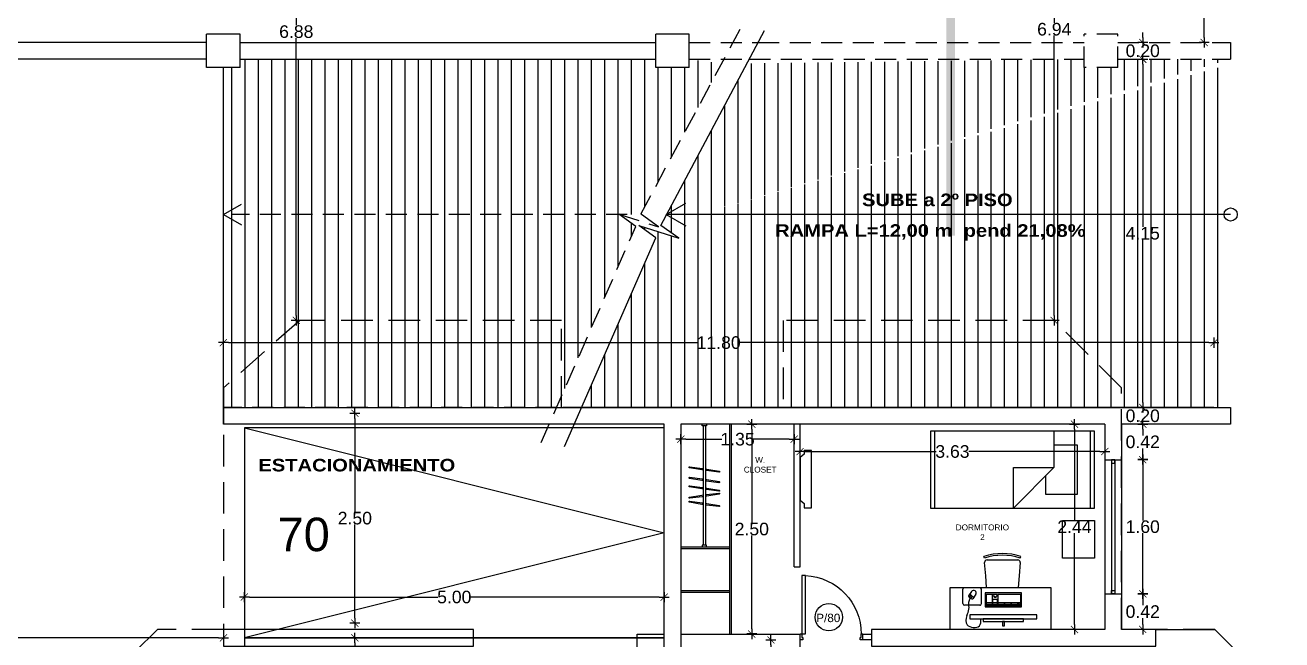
# Model space of a CAD drawing. Header units: millimetres. Extents: x 1217 to 2428, y 234 to 644.
# Drawn here: x 2356.22 to 2371.19, y 428.99 to 436.32 of the extents above; entities that cross this region are included whole.
import ezdxf

# ---------------------------------------------------------------- set-up
doc = ezdxf.new("R2010")
doc.units = ezdxf.units.MM
doc.linetypes.add('DASHDOTX2', pattern=[0.84, 0.4, -0.2, 0.04, -0.2])
doc.linetypes.add('HIDDEN2', pattern=[0.1875, 0.125, -0.0625])
doc.layers.get('0').update_dxf_attribs({"lineweight": 5})
for name, color, linetype in [('0.1', 251, 'Continuous'), ('0.2', 2, 'Continuous'), ('0.3', 6, 'Continuous'), ('ARTEFACTOS', 4, 'Continuous'), ('COTAS INTERIORES', 3, 'Continuous'), ('estacionamientos', 8, 'Continuous'), ('Muebles', 8, 'Continuous'), ('MURO', 5, 'Continuous'), ('muros', 7, 'Continuous'), ('Pavimento', 8, 'Continuous'), ('PUERTAS', 2, 'Continuous'), ('Texto', 1, 'Continuous'), ('Textos', 2, 'Continuous')]:
    doc.layers.add(name, color=color, linetype=linetype)
doc.styles.add('DIM000', font='')
doc.styles.add('INTERARQ', font='arial.ttf')
doc.styles.get("Standard").update_dxf_attribs({"font": 'arial.ttf'})
doc.styles.get('DIM000').set_extended_font_data('Arial Black')
doc.dimstyles.new('ESCALA_1-50', dxfattribs={"dimtxt": 0.15, "dimasz": 0.06, "dimexe": 0.18, "dimexo": 0.0625, "dimgap": 0, "dimtad": 0, "dimtih": 1, "dimtoh": 1, "dimzin": 0, "dimdsep": 46, "dimtxsty": 'INTERARQ', "dimblk": 'DIMTICK', "dimcen": 0, "dimse1": 1, "dimse2": 1, "dimclrd": 256, "dimclre": 1, "dimclrt": 2, "dimadec": 0, "dimazin": 0, "dimtfac": 4.5, "dimtofl": 0, "dimtmove": 2, "dimatfit": 3, "dimldrblk": 'DIMTICK', "dimfxl": 1, "dimtolj": 1, "dimtzin": 0, "dimarcsym": 0})
pattern_1 = [(90, (739.11602, -132.33927), (-0.15875, 1e-17), [])]

# ---------------------------------------------------------------- blocks, each defined once
blk = doc.blocks.new('DFDFDFDFDDFGGG')
at = {"layer": 'PUERTAS'}
for p, q in [((381629.676, 7752659.52), (381629.643, 7752659.52)), ((381629.663, 7752659.494), (381629.676, 7752659.494)), ((381629.663, 7752659.45), (381629.663, 7752659.494)), ((381629.676, 7752659.494), (381629.676, 7752659.52)), ((381630.359, 7752659.52), (381630.359, 7752659.494)), ((381630.393, 7752659.52), (381630.359, 7752659.52)), ((381630.359, 7752659.494), (381630.373, 7752659.494)), ((381630.373, 7752659.494), (381630.373, 7752659.45)), ((381629.643, 7752659.45), (381629.663, 7752659.45)), ((381629.663, 7752658.751), (381629.663, 7752659.45)), ((381629.663, 7752659.45), (381629.706, 7752659.45)), ((381629.706, 7752659.45), (381629.706, 7752658.751)), ((381630.373, 7752659.45), (381630.393, 7752659.45)), ((381629.706, 7752658.751), (381629.663, 7752658.751))]:
    blk.add_line(p, q, dxfattribs=at)
blk.add_ellipse((381629.579, 7752659.529), major_axis=(-0.634, 0.523), ratio=0.91419, start_param=2.378631, end_param=3.775075, dxfattribs=at)
blk = doc.blocks.new('DIMTICK')
at = {"color": 1}
for p, q in [((-1, 0), (1, 0)), ((0, 1), (0, -1))]:
    blk.add_line(p, q, dxfattribs=at)
at = {"color": 3, "const_width": 0.141}
blk.add_lwpolyline([(0.71, 0.71), (-0.71, -0.71)], dxfattribs=at)
blk = doc.blocks.new('*D1078')
at = {"layer": 'COTAS INTERIORES', "lineweight": -2, "ltscale": 3, "transparency": 16777216}
for p, q in [((2360.15, 428.958), (2360.15, 427.845)), ((2360.15, 426.578), (2360.15, 427.692))]:
    blk.add_line(p, q, dxfattribs=at)
at = {"layer": 'Defpoints', "color": 0, "ltscale": 3, "transparency": 16777216}
for p in [(2359.963, 429.018, 0), (2359.963, 426.518, 0), (2360.15, 426.518)]:
    blk.add_point(p, dxfattribs=at)
at = {"layer": 'COTAS INTERIORES', "lineweight": -2, "ltscale": 3, "transparency": 16777216, "xscale": 0.06, "yscale": 0.06, "zscale": 0.06}
for p, rotation in [((2360.15, 429.018), 90), ((2360.15, 426.518), 270)]:
    blk.add_blockref('DIMTICK', p, dxfattribs=dict(at, rotation=rotation))
at = {"layer": 'COTAS INTERIORES', "color": 2, "ltscale": 3, "transparency": 16777216, "insert": (2360.15, 427.768), "char_height": 0.15, "attachment_point": 5, "style": 'INTERARQ'}
blk.add_mtext('\\A1;2.50', dxfattribs=at)
blk = doc.blocks.new('*D1080')
at = {"layer": 'COTAS INTERIORES', "lineweight": -2, "ltscale": 3, "transparency": 16777216}
for p, q in [((2360.15, 431.633, 0), (2360.15, 430.519, 0)), ((2360.15, 429.253, 0), (2360.15, 430.366, 0))]:
    blk.add_line(p, q, dxfattribs=at)
at = {"layer": 'Defpoints', "color": 0, "ltscale": 3, "transparency": 16777216}
for p in [(2359.963, 431.693, 0), (2359.963, 429.193, 0), (2360.15, 429.193, 0)]:
    blk.add_point(p, dxfattribs=at)
at = {"layer": 'COTAS INTERIORES', "lineweight": -2, "ltscale": 3, "transparency": 16777216, "xscale": 0.06, "yscale": 0.06, "zscale": 0.06}
for p, rotation in [((2360.15, 431.693, 0), 90), ((2360.15, 429.193, 0), 270)]:
    blk.add_blockref('DIMTICK', p, dxfattribs=dict(at, rotation=rotation))
at = {"layer": 'COTAS INTERIORES', "color": 2, "ltscale": 3, "transparency": 16777216, "insert": (2360.15, 430.443, 0), "char_height": 0.15, "attachment_point": 5, "style": 'INTERARQ'}
blk.add_mtext('\\A1;2.50', dxfattribs=at)
blk = doc.blocks.new('*D1081')
at = {"layer": 'COTAS INTERIORES', "lineweight": -2, "ltscale": 3, "transparency": 16777216}
for p, q in [((2358.894, 429.503), (2361.139, 429.503)), ((2363.774, 429.503), (2361.528, 429.503))]:
    blk.add_line(p, q, dxfattribs=at)
at = {"layer": 'Defpoints', "color": 0, "ltscale": 3, "transparency": 16777216}
for p in [(2358.834, 429.7, 0), (2363.834, 429.804, 0), (2363.834, 429.503)]:
    blk.add_point(p, dxfattribs=at)
at = {"layer": 'COTAS INTERIORES', "lineweight": -2, "ltscale": 3, "transparency": 16777216, "xscale": 0.06, "yscale": 0.06, "zscale": 0.06, "rotation": 180}
blk.add_blockref('DIMTICK', (2358.834, 429.503), dxfattribs=at)
at = {"layer": 'COTAS INTERIORES', "lineweight": -2, "ltscale": 3, "transparency": 16777216, "xscale": 0.06, "yscale": 0.06, "zscale": 0.06}
blk.add_blockref('DIMTICK', (2363.834, 429.503), dxfattribs=at)
at = {"layer": 'COTAS INTERIORES', "color": 2, "ltscale": 3, "transparency": 16777216, "insert": (2361.334, 429.503), "char_height": 0.15, "attachment_point": 5, "style": 'INTERARQ'}
blk.add_mtext('\\A1;5.00', dxfattribs=at)
blk = doc.blocks.new('*D1199')
at = {"layer": 'COTAS INTERIORES', "lineweight": -2, "ltscale": 3, "transparency": 16777216}
for p, q in [((2353.051, 429.018), (2355.592, 429.018)), ((2358.524, 429.018), (2355.982, 429.018))]:
    blk.add_line(p, q, dxfattribs=at)
at = {"layer": 'Defpoints', "color": 0, "ltscale": 3, "transparency": 16777216}
for p in [(2352.991, 429.253, 0), (2352.991, 429.018), (2358.584, 429.018, 0)]:
    blk.add_point(p, dxfattribs=at)
at = {"layer": 'COTAS INTERIORES', "lineweight": -2, "ltscale": 3, "transparency": 16777216, "xscale": 0.06, "yscale": 0.06, "zscale": 0.06, "rotation": 180}
blk.add_blockref('DIMTICK', (2352.991, 429.018), dxfattribs=at)
at = {"layer": 'COTAS INTERIORES', "lineweight": -2, "ltscale": 3, "transparency": 16777216, "xscale": 0.06, "yscale": 0.06, "zscale": 0.06}
blk.add_blockref('DIMTICK', (2358.584, 429.018), dxfattribs=at)
at = {"layer": 'COTAS INTERIORES', "color": 2, "ltscale": 3, "transparency": 16777216, "insert": (2355.787, 429.018), "char_height": 0.15, "attachment_point": 5, "style": 'INTERARQ'}
blk.add_mtext('\\A1;5.59', dxfattribs=at)
blk = doc.blocks.new('Cama 1Pl')
at = {"layer": 'ARTEFACTOS'}
for p, q in [((-1.9012, -0.4572), (-1.9012, 0.4572)), ((-0.4826, 0.4572), (-0.4826, 0.0254)), ((-0.0508, 0.4572), (-0.0508, -0.4572)), ((-0.2032, 0.2921), (-0.4826, 0.2921)), ((-0.2032, -0.2921), (-0.2032, 0.2921)), ((-0.9652, -0.4572), (-0.9652, 0.0254)), ((-0.4826, 0.0254), (-0.9652, -0.4572)), ((-0.9652, 0.0254), (-0.4826, 0.0254)), ((-0.5842, -0.0762), (-0.5842, -0.2921)), ((-0.5842, -0.2921), (-0.2032, -0.2921))]:
    blk.add_line(p, q, dxfattribs=at)
blk.add_lwpolyline([(0, -0.4572), (0, 0.4572), (-1.952, 0.4572), (-1.952, -0.4572)], close=True, dxfattribs=at)
blk = doc.blocks.new('*D1270')
at = {"layer": 'COTAS INTERIORES', "lineweight": -2, "ltscale": 3, "transparency": 16777216}
for p, q in [((2370.269, 439.494), (2370.269, 437.91)), ((2370.269, 436.173), (2370.269, 437.757))]:
    blk.add_line(p, q, dxfattribs=at)
at = {"layer": 'Defpoints', "color": 0, "ltscale": 3, "transparency": 16777216}
for p in [(2370.269, 439.554), (2370.562, 439.554, 0), (2370.584, 436.113, 0)]:
    blk.add_point(p, dxfattribs=at)
at = {"layer": 'COTAS INTERIORES', "lineweight": -2, "ltscale": 3, "transparency": 16777216, "xscale": 0.06, "yscale": 0.06, "zscale": 0.06}
for p, rotation in [((2370.269, 439.554), 90), ((2370.269, 436.113), 270)]:
    blk.add_blockref('DIMTICK', p, dxfattribs=dict(at, rotation=rotation))
at = {"layer": 'COTAS INTERIORES', "color": 2, "ltscale": 3, "transparency": 16777216, "insert": (2370.269, 437.834), "char_height": 0.15, "attachment_point": 5, "style": 'INTERARQ'}
blk.add_mtext('\\A1;3.44', dxfattribs=at)
blk = doc.blocks.new('*D1272')
at = {"layer": 'COTAS INTERIORES', "lineweight": -2, "ltscale": 3, "transparency": 16777216}
for p, q in [((2369.536, 429.481), (2369.536, 429.406)), ((2369.536, 429.178), (2369.536, 429.253))]:
    blk.add_line(p, q, dxfattribs=at)
at = {"layer": 'Defpoints', "color": 0, "ltscale": 3, "transparency": 16777216}
for p in [(2369.284, 429.541, 0), (2369.536, 429.541), (2369.284, 429.118, 0)]:
    blk.add_point(p, dxfattribs=at)
at = {"layer": 'COTAS INTERIORES', "lineweight": -2, "ltscale": 3, "transparency": 16777216, "xscale": 0.06, "yscale": 0.06, "zscale": 0.06}
for p, rotation in [((2369.536, 429.541), 90), ((2369.536, 429.118), 270)]:
    blk.add_blockref('DIMTICK', p, dxfattribs=dict(at, rotation=rotation))
at = {"layer": 'COTAS INTERIORES', "color": 2, "ltscale": 3, "transparency": 16777216, "insert": (2369.536, 429.329), "char_height": 0.15, "attachment_point": 5, "style": 'INTERARQ'}
blk.add_mtext('\\A1;0.42', dxfattribs=at)
blk = doc.blocks.new('*D1273')
at = {"layer": 'COTAS INTERIORES', "lineweight": -2, "ltscale": 3, "transparency": 16777216}
for p, q in [((2369.536, 431.081), (2369.536, 430.417)), ((2369.536, 429.601), (2369.536, 430.264))]:
    blk.add_line(p, q, dxfattribs=at)
at = {"layer": 'Defpoints', "color": 0, "ltscale": 3, "transparency": 16777216}
for p in [(2369.284, 431.141), (2369.536, 431.141), (2369.284, 429.541, 0)]:
    blk.add_point(p, dxfattribs=at)
at = {"layer": 'COTAS INTERIORES', "lineweight": -2, "ltscale": 3, "transparency": 16777216, "xscale": 0.06, "yscale": 0.06, "zscale": 0.06}
for p, rotation in [((2369.536, 431.141), 90), ((2369.536, 429.541), 270)]:
    blk.add_blockref('DIMTICK', p, dxfattribs=dict(at, rotation=rotation))
at = {"layer": 'COTAS INTERIORES', "color": 2, "ltscale": 3, "transparency": 16777216, "insert": (2369.536, 430.341), "char_height": 0.15, "attachment_point": 5, "style": 'INTERARQ'}
blk.add_mtext('\\A1;1.60', dxfattribs=at)
blk = doc.blocks.new('*D1274')
at = {"layer": 'COTAS INTERIORES', "lineweight": -2, "ltscale": 3, "transparency": 16777216}
for p, q in [((2369.536, 431.503), (2369.536, 431.428)), ((2369.536, 431.201), (2369.536, 431.275))]:
    blk.add_line(p, q, dxfattribs=at)
at = {"layer": 'Defpoints', "color": 0, "ltscale": 3, "transparency": 16777216}
for p in [(2369.284, 431.563), (2369.536, 431.563), (2369.284, 431.141)]:
    blk.add_point(p, dxfattribs=at)
at = {"layer": 'COTAS INTERIORES', "lineweight": -2, "ltscale": 3, "transparency": 16777216, "xscale": 0.06, "yscale": 0.06, "zscale": 0.06}
for p, rotation in [((2369.536, 431.563), 90), ((2369.536, 431.141), 270)]:
    blk.add_blockref('DIMTICK', p, dxfattribs=dict(at, rotation=rotation))
at = {"layer": 'COTAS INTERIORES', "color": 2, "ltscale": 3, "transparency": 16777216, "insert": (2369.536, 431.352), "char_height": 0.15, "attachment_point": 5, "style": 'INTERARQ'}
blk.add_mtext('\\A1;0.42', dxfattribs=at)
blk = doc.blocks.new('*D1275')
at = {"layer": 'COTAS INTERIORES', "lineweight": -2, "ltscale": 3, "transparency": 16777216}
for p, q in [((2369.536, 431.823), (2369.536, 431.883)), ((2369.536, 431.503), (2369.536, 431.443))]:
    blk.add_line(p, q, dxfattribs=at)
at = {"layer": 'Defpoints', "color": 0, "ltscale": 3, "transparency": 16777216}
for p in [(2369.536, 431.763), (2370.384, 431.763), (2369.284, 431.563)]:
    blk.add_point(p, dxfattribs=at)
at = {"layer": 'COTAS INTERIORES', "lineweight": -2, "ltscale": 3, "transparency": 16777216, "xscale": 0.06, "yscale": 0.06, "zscale": 0.06}
for p, rotation in [((2369.536, 431.763), 270), ((2369.536, 431.563), 90)]:
    blk.add_blockref('DIMTICK', p, dxfattribs=dict(at, rotation=rotation))
at = {"layer": 'COTAS INTERIORES', "color": 2, "ltscale": 3, "transparency": 16777216, "insert": (2369.536, 431.663), "char_height": 0.15, "attachment_point": 5, "style": 'INTERARQ'}
blk.add_mtext('\\A1;0.20', dxfattribs=at)
blk = doc.blocks.new('*D1178')
at = {"layer": 'COTAS INTERIORES', "lineweight": -2, "ltscale": 3, "transparency": 16777216}
for p, q in [((2369.536, 435.853), (2369.536, 433.914)), ((2369.536, 431.823), (2369.536, 433.761))]:
    blk.add_line(p, q, dxfattribs=at)
at = {"layer": 'Defpoints', "color": 0, "ltscale": 3, "transparency": 16777216}
for p in [(2369.536, 435.913), (2370.384, 435.913), (2370.384, 431.763)]:
    blk.add_point(p, dxfattribs=at)
at = {"layer": 'COTAS INTERIORES', "lineweight": -2, "ltscale": 3, "transparency": 16777216, "xscale": 0.06, "yscale": 0.06, "zscale": 0.06}
for p, rotation in [((2369.536, 435.913), 90), ((2369.536, 431.763), 270)]:
    blk.add_blockref('DIMTICK', p, dxfattribs=dict(at, rotation=rotation))
at = {"layer": 'COTAS INTERIORES', "color": 2, "ltscale": 3, "transparency": 16777216, "insert": (2369.536, 433.838), "char_height": 0.15, "attachment_point": 5, "style": 'INTERARQ'}
blk.add_mtext('\\A1;4.15', dxfattribs=at)
blk = doc.blocks.new('*D1276')
at = {"layer": 'COTAS INTERIORES', "lineweight": -2, "ltscale": 3, "transparency": 16777216}
for p, q in [((2369.536, 436.173), (2369.536, 436.233)), ((2369.536, 435.853), (2369.536, 435.793))]:
    blk.add_line(p, q, dxfattribs=at)
at = {"layer": 'Defpoints', "color": 0, "ltscale": 3, "transparency": 16777216}
for p in [(2369.536, 436.113), (2370.584, 436.113), (2370.384, 435.913)]:
    blk.add_point(p, dxfattribs=at)
at = {"layer": 'COTAS INTERIORES', "lineweight": -2, "ltscale": 3, "transparency": 16777216, "xscale": 0.06, "yscale": 0.06, "zscale": 0.06}
for p, rotation in [((2369.536, 436.113), 270), ((2369.536, 435.913), 90)]:
    blk.add_blockref('DIMTICK', p, dxfattribs=dict(at, rotation=rotation))
at = {"layer": 'COTAS INTERIORES', "color": 2, "ltscale": 3, "transparency": 16777216, "insert": (2369.536, 436.013), "char_height": 0.15, "attachment_point": 5, "style": 'INTERARQ'}
blk.add_mtext('\\A1;0.20', dxfattribs=at)
blk = doc.blocks.new('*D1277')
at = {"layer": 'COTAS INTERIORES', "lineweight": -2, "ltscale": 3, "transparency": 16777216}
for p, q in [((2358.644, 432.535), (2364.238, 432.535)), ((2370.324, 432.535), (2364.729, 432.535))]:
    blk.add_line(p, q, dxfattribs=at)
at = {"layer": 'Defpoints', "color": 0, "ltscale": 3, "transparency": 16777216}
for p in [(2358.584, 432.934, 0), (2370.384, 432.934, 0), (2370.384, 432.535)]:
    blk.add_point(p, dxfattribs=at)
at = {"layer": 'COTAS INTERIORES', "lineweight": -2, "ltscale": 3, "transparency": 16777216, "xscale": 0.06, "yscale": 0.06, "zscale": 0.06, "rotation": 180}
blk.add_blockref('DIMTICK', (2358.584, 432.535), dxfattribs=at)
at = {"layer": 'COTAS INTERIORES', "lineweight": -2, "ltscale": 3, "transparency": 16777216, "xscale": 0.06, "yscale": 0.06, "zscale": 0.06}
blk.add_blockref('DIMTICK', (2370.384, 432.535), dxfattribs=at)
at = {"layer": 'COTAS INTERIORES', "color": 2, "ltscale": 3, "transparency": 16777216, "insert": (2364.484, 432.535), "char_height": 0.15, "attachment_point": 5, "style": 'INTERARQ'}
blk.add_mtext('\\A1;11.80', dxfattribs=at)
blk = doc.blocks.new('*D1278')
at = {"layer": 'COTAS INTERIORES', "lineweight": -2, "ltscale": 3, "transparency": 16777216}
for p, q in [((2364.094, 431.384), (2364.52, 431.384)), ((2365.324, 431.384), (2364.897, 431.384))]:
    blk.add_line(p, q, dxfattribs=at)
at = {"layer": 'Defpoints', "color": 0, "ltscale": 3, "transparency": 16777216}
for p in [(2365.384, 431.384), (2364.034, 431.296, 0), (2365.384, 431.262, 0)]:
    blk.add_point(p, dxfattribs=at)
at = {"layer": 'COTAS INTERIORES', "lineweight": -2, "ltscale": 3, "transparency": 16777216, "xscale": 0.06, "yscale": 0.06, "zscale": 0.06, "rotation": 180}
blk.add_blockref('DIMTICK', (2364.034, 431.384), dxfattribs=at)
at = {"layer": 'COTAS INTERIORES', "lineweight": -2, "ltscale": 3, "transparency": 16777216, "xscale": 0.06, "yscale": 0.06, "zscale": 0.06}
blk.add_blockref('DIMTICK', (2365.384, 431.384), dxfattribs=at)
at = {"layer": 'COTAS INTERIORES', "color": 2, "ltscale": 3, "transparency": 16777216, "insert": (2364.709, 431.384), "char_height": 0.15, "attachment_point": 5, "style": 'INTERARQ'}
blk.add_mtext('\\A1;1.35', dxfattribs=at)
blk = doc.blocks.new('*D1279')
at = {"layer": 'COTAS INTERIORES', "lineweight": -2, "ltscale": 3, "transparency": 16777216}
for p, q in [((2364.879, 431.503), (2364.879, 430.389)), ((2364.879, 429.123), (2364.879, 430.236))]:
    blk.add_line(p, q, dxfattribs=at)
at = {"layer": 'Defpoints', "color": 0, "ltscale": 3, "transparency": 16777216}
for p in [(2364.758, 431.563, 0), (2364.758, 429.063, 0), (2364.879, 429.063)]:
    blk.add_point(p, dxfattribs=at)
at = {"layer": 'COTAS INTERIORES', "lineweight": -2, "ltscale": 3, "transparency": 16777216, "xscale": 0.06, "yscale": 0.06, "zscale": 0.06}
for p, rotation in [((2364.879, 431.563), 90), ((2364.879, 429.063), 270)]:
    blk.add_blockref('DIMTICK', p, dxfattribs=dict(at, rotation=rotation))
at = {"layer": 'COTAS INTERIORES', "color": 2, "ltscale": 3, "transparency": 16777216, "insert": (2364.879, 430.313), "char_height": 0.15, "attachment_point": 5, "style": 'INTERARQ'}
blk.add_mtext('\\A1;2.50', dxfattribs=at)
blk = doc.blocks.new('*D1179')
at = {"layer": 'COTAS INTERIORES', "lineweight": -2, "ltscale": 3, "transparency": 16777216}
for p, q in [((2365.514, 431.237), (2367.074, 431.237)), ((2369.024, 431.237), (2367.463, 431.237))]:
    blk.add_line(p, q, dxfattribs=at)
at = {"layer": 'Defpoints', "color": 0, "ltscale": 3, "transparency": 16777216}
for p in [(2365.454, 431.563, 0), (2369.084, 431.237), (2369.084, 430.13, 0)]:
    blk.add_point(p, dxfattribs=at)
at = {"layer": 'COTAS INTERIORES', "lineweight": -2, "ltscale": 3, "transparency": 16777216, "xscale": 0.06, "yscale": 0.06, "zscale": 0.06, "rotation": 180}
blk.add_blockref('DIMTICK', (2365.454, 431.237), dxfattribs=at)
at = {"layer": 'COTAS INTERIORES', "lineweight": -2, "ltscale": 3, "transparency": 16777216, "xscale": 0.06, "yscale": 0.06, "zscale": 0.06}
blk.add_blockref('DIMTICK', (2369.084, 431.237), dxfattribs=at)
at = {"layer": 'COTAS INTERIORES', "color": 2, "ltscale": 3, "transparency": 16777216, "insert": (2367.269, 431.237), "char_height": 0.15, "attachment_point": 5, "style": 'INTERARQ'}
blk.add_mtext('\\A1;3.63', dxfattribs=at)
blk = doc.blocks.new('*D1281')
at = {"layer": 'COTAS INTERIORES', "lineweight": -2, "ltscale": 3, "transparency": 16777216}
for p, q in [((2368.723, 431.503), (2368.723, 430.416)), ((2368.723, 429.178), (2368.723, 430.265))]:
    blk.add_line(p, q, dxfattribs=at)
at = {"layer": 'Defpoints', "color": 0, "ltscale": 3, "transparency": 16777216}
for p in [(2368.623, 431.563, 0), (2368.686, 429.118, 0), (2368.723, 429.118)]:
    blk.add_point(p, dxfattribs=at)
at = {"layer": 'COTAS INTERIORES', "lineweight": -2, "ltscale": 3, "transparency": 16777216, "xscale": 0.06, "yscale": 0.06, "zscale": 0.06}
for p, rotation in [((2368.723, 431.563), 90), ((2368.723, 429.118), 270)]:
    blk.add_blockref('DIMTICK', p, dxfattribs=dict(at, rotation=rotation))
at = {"layer": 'COTAS INTERIORES', "color": 2, "ltscale": 3, "transparency": 16777216, "insert": (2368.723, 430.341), "char_height": 0.15, "attachment_point": 5, "style": 'INTERARQ'}
blk.add_mtext('\\A1;2.44', dxfattribs=at)
blk = doc.blocks.new('*D1285')
at = {"layer": 'COTAS INTERIORES', "lineweight": -2, "ltscale": 3, "transparency": 16777216}
for p, q in [((2365.107, 428.933), (2365.107, 427.806)), ((2365.107, 426.526), (2365.107, 427.653))]:
    blk.add_line(p, q, dxfattribs=at)
at = {"layer": 'Defpoints', "color": 0, "ltscale": 3, "transparency": 16777216}
for p in [(2364.602, 428.993, 0), (2365.107, 428.993), (2364.602, 426.466, 0)]:
    blk.add_point(p, dxfattribs=at)
at = {"layer": 'COTAS INTERIORES', "lineweight": -2, "ltscale": 3, "transparency": 16777216, "xscale": 0.06, "yscale": 0.06, "zscale": 0.06}
for p, rotation in [((2365.107, 428.993), 90), ((2365.107, 426.466), 270)]:
    blk.add_blockref('DIMTICK', p, dxfattribs=dict(at, rotation=rotation))
at = {"layer": 'COTAS INTERIORES', "color": 2, "ltscale": 3, "transparency": 16777216, "insert": (2365.107, 427.729), "char_height": 0.15, "attachment_point": 5, "style": 'INTERARQ'}
blk.add_mtext('\\A1;2.53', dxfattribs=at)
blk = doc.blocks.new('*D1764')
at = {"layer": 'COTAS INTERIORES', "lineweight": -2, "ltscale": 3, "transparency": 16777216}
for p, q in [((2359.452, 439.623), (2359.452, 436.318)), ((2359.452, 432.86), (2359.452, 436.165))]:
    blk.add_line(p, q, dxfattribs=at)
at = {"layer": 'Defpoints', "color": 0, "ltscale": 3, "transparency": 16777216}
for p in [(2359.452, 439.683, 0), (2359.452, 439.683), (2359.496, 432.8, 0)]:
    blk.add_point(p, dxfattribs=at)
at = {"layer": 'COTAS INTERIORES', "lineweight": -2, "ltscale": 3, "transparency": 16777216, "xscale": 0.06, "yscale": 0.06, "zscale": 0.06}
for p, rotation in [((2359.452, 439.683), 90), ((2359.452, 432.8), 270)]:
    blk.add_blockref('DIMTICK', p, dxfattribs=dict(at, rotation=rotation))
at = {"layer": 'COTAS INTERIORES', "color": 2, "ltscale": 3, "transparency": 16777216, "insert": (2359.452, 436.241), "char_height": 0.15, "attachment_point": 5, "style": 'INTERARQ'}
blk.add_mtext('\\A1;6.88', dxfattribs=at)
blk = doc.blocks.new('*D1765')
at = {"layer": 'COTAS INTERIORES', "lineweight": -2, "ltscale": 3, "transparency": 16777216}
for p, q in [((2368.482, 439.681), (2368.482, 436.347)), ((2368.482, 432.86), (2368.482, 436.194))]:
    blk.add_line(p, q, dxfattribs=at)
at = {"layer": 'Defpoints', "color": 0, "ltscale": 3, "transparency": 16777216}
for p in [(2368.482, 439.741), (2368.508, 439.741, 0), (2368.481, 432.8, 0)]:
    blk.add_point(p, dxfattribs=at)
at = {"layer": 'COTAS INTERIORES', "lineweight": -2, "ltscale": 3, "transparency": 16777216, "xscale": 0.06, "yscale": 0.06, "zscale": 0.06}
for p, rotation in [((2368.482, 439.741), 90), ((2368.482, 432.8), 270)]:
    blk.add_blockref('DIMTICK', p, dxfattribs=dict(at, rotation=rotation))
at = {"layer": 'COTAS INTERIORES', "color": 2, "ltscale": 3, "transparency": 16777216, "insert": (2368.482, 436.27), "char_height": 0.15, "attachment_point": 5, "style": 'INTERARQ'}
blk.add_mtext('\\A1;6.94', dxfattribs=at)

msp = doc.modelspace()

# ---------------------------------------------------------------- hatches: boundary and pattern name
at = {"layer": 'estacionamientos', "ltscale": 2}
h = msp.add_hatch(dxfattribs=at)
h.set_pattern_fill('LINE', color=256, scale=0.05, angle=90, style=0, double=1)
h.set_pattern_definition(pattern_1)
h.paths.add_polyline_path([(2363.49661, 433.91929), (2363.29821, 434.06285), (2361.48365, 434.06285), (2361.48365, 431.76285), (2362.55285, 431.76285)])
h.paths.add_polyline_path([(2361.48365, 434.06285), (2358.69001, 434.06285), (2358.58365, 434.06285), (2358.58365, 431.76285), (2361.48365, 431.76285)])
h.paths.add_polyline_path([(2363.73365, 435.81285), (2363.73365, 435.91285), (2361.48365, 435.91285), (2361.48365, 434.06285), (2363.29821, 434.06285), (2363.29454, 434.0655), (2363.30295, 434.06285), (2363.55484, 434.06285), (2364.52102, 435.86285), (2364.13365, 435.91285), (2364.13365, 435.81285)])
h.paths.add_polyline_path([(2358.78365, 435.91285), (2358.78365, 435.81285), (2358.58365, 435.81285), (2358.58365, 434.70457), (2358.61069, 434.688), (2358.58365, 434.67144), (2358.58365, 434.06285), (2361.48365, 434.06285), (2361.48365, 435.91285)])
at = {"layer": 'estacionamientos', "linetype": 'HIDDEN2', "ltscale": 2}
h = msp.add_hatch(dxfattribs=at)
h.set_pattern_fill('LINE', color=256, scale=0.05, angle=90, style=0, double=1)
h.set_pattern_definition(pattern_1)
h.paths.add_polyline_path([(2363.55657, 434.06681), (2363.55484, 434.06285), (2363.56214, 434.06285)], flags=17)
h.paths.add_polyline_path([(2370.58365, 431.76285), (2370.58365, 434.06283), (2370.28349, 431.76285)])
h.paths.add_polyline_path([(2370.58365, 434.06283), (2370.58365, 435.85457), (2363.79789, 433.93552), (2363.79596, 433.93112), (2364.00818, 433.78024), (2363.53392, 433.92981), (2363.73599, 433.7836), (2362.85162, 431.76285), (2370.28349, 431.76285)])
h.paths.add_polyline_path([(2370.38365, 435.85457), (2370.58365, 435.91283), (2369.23796, 435.91285), (2369.23796, 435.81285), (2368.83796, 435.81285), (2368.83796, 435.91285), (2364.82334, 435.86285), (2363.79831, 433.93553)])

# ---------------------------------------------------------------- linework, layer by layer
at = {"layer": '0.1', "color": 1, "linetype": 'DASHDOTX2', "ltscale": 1.5, "const_width": 0.1, "elevation": 0}
msp.add_lwpolyline([(2367.24802, 433.81176), (2367.24802, 442.84566), (2367.24802, 442.84566)], dxfattribs=at)
at = {"layer": '0.1', "elevation": 0}
for points in [[(2369.08365, 431.14054), (2369.08365, 429.54053)], [(2369.16365, 431.14054), (2369.16365, 429.54053)], [(2369.20365, 431.14054), (2369.20365, 429.54053)], [(2369.28365, 431.14054), (2369.28365, 429.54053)]]:
    msp.add_lwpolyline(points, dxfattribs=at)
msp.add_lwpolyline([(2368.96095, 429.96537), (2368.58096, 429.96537), (2368.58096, 430.41536), (2368.96095, 430.41536)], close=True, dxfattribs=at)
at = {"layer": '0.2', "elevation": 0}
for points in [[(2369.20365, 431.14053), (2369.16365, 431.14053), (2369.16365, 431.10053), (2369.20365, 431.10053), (2369.20365, 431.14053)], [(2369.20365, 429.54054), (2369.16365, 429.54054), (2369.16365, 429.58054), (2369.20365, 429.58054), (2369.20365, 429.54054)], [(2369.69362, 429.11825), (2370.39361, 429.11825)], [(2370.39361, 429.11825), (2371.19361, 428.31825)]]:
    msp.add_lwpolyline(points, dxfattribs=at)
at = {"layer": '0.3'}
msp.add_line((2365.45372, 427.21528, 0), (2365.45372, 429.06282, 0), dxfattribs=at)
at = {"layer": '0.3', "elevation": 0}
for points in [[(2365.38372, 429.86281), (2365.38372, 431.56283)], [(2365.45372, 429.86282), (2365.45372, 431.56283)], [(2365.38372, 429.86281), (2365.45372, 429.86282)], [(2363.83364, 428.2736), (2363.51393, 428.2736), (2363.51393, 429.06276)], [(2363.51393, 429.06276), (2363.83364, 429.06276)], [(2364.03363, 429.06276), (2365.45372, 429.06282)], [(2366.20284, 429.06276), (2366.30372, 429.06276), (2366.30372, 428.99276), (2366.20284, 428.99284), (2366.20284, 429.06276)]]:
    msp.add_lwpolyline(points, dxfattribs=at)
at = {"layer": 'ARTEFACTOS'}
for p, q in [((2364.29953, 431.54449, 0), (2364.29953, 430.12109, 0)), ((2364.32703, 431.54449, 0), (2364.32703, 430.12109, 0)), ((2364.61366, 431.56283, 0), (2364.61366, 429.06278, 0)), ((2364.63364, 431.56283, 0), (2364.63364, 429.06278, 0)), ((2367.66552, 429.75476, 0), (2367.65243, 429.9143, 0)), ((2367.68086, 429.94484, 0), (2368.04714, 429.94486, 0)), ((2368.07557, 429.91433, 0), (2368.06249, 429.75478, 0)), ((2367.67672, 429.61825, 0), (2367.66552, 429.75476, 0)), ((2368.06249, 429.75478, 0), (2368.05131, 429.61827, 0)), ((2367.39329, 429.42503, 0), (2367.39328, 429.59603, 0)), ((2367.59486, 429.61504, 0), (2367.41228, 429.61503, 0)), ((2367.49683, 429.57064, 0), (2367.46186, 429.51815, 0)), ((2367.61387, 429.42504, 0), (2367.61386, 429.59604, 0)), ((2368.09251, 429.55292, 0), (2367.66026, 429.55289, 0)), ((2367.66026, 429.55289, 0), (2367.66027, 429.38664, 0)), ((2368.09252, 429.38667, 0), (2368.09251, 429.55292, 0)), ((2367.59487, 429.40604, 0), (2367.41229, 429.40603, 0)), ((2367.47325, 429.49669, 0), (2367.49163, 429.52429, 0)), ((2367.48906, 429.48616, 0), (2367.50744, 429.51375, 0)), ((2367.54822, 429.5364, 0), (2367.51325, 429.48391, 0)), ((2367.74576, 429.5339, 0), (2367.66976, 429.53389, 0)), ((2367.66976, 429.53389, 0), (2367.66977, 429.43889, 0)), ((2367.66977, 429.43889, 0), (2367.74577, 429.4389, 0)), ((2367.66977, 429.43414, 0), (2367.74577, 429.43415, 0)), ((2367.66977, 429.43414, 0), (2367.66977, 429.41514, 0)), ((2367.66977, 429.41514, 0), (2367.74577, 429.41515, 0)), ((2367.66977, 429.40564, 0), (2368.08302, 429.40567, 0)), ((2367.66977, 429.40089, 0), (2367.66977, 429.40564, 0)), ((2367.66977, 429.40089, 0), (2368.08302, 429.40092, 0)), ((2367.74577, 429.4389, 0), (2367.74576, 429.5339, 0)), ((2367.74577, 429.41515, 0), (2367.74577, 429.43415, 0)), ((2367.80751, 429.5339, 0), (2367.75051, 429.5339, 0)), ((2367.75051, 429.5149, 0), (2367.75051, 429.5339, 0)), ((2367.76951, 429.5149, 0), (2367.75051, 429.5149, 0)), ((2367.75051, 429.4769, 0), (2367.80751, 429.4769, 0)), ((2367.75052, 429.4389, 0), (2367.75051, 429.4769, 0)), ((2367.75052, 429.4389, 0), (2367.80752, 429.4389, 0)), ((2367.75052, 429.43415, 0), (2367.80752, 429.43415, 0)), ((2367.75052, 429.41515, 0), (2367.75052, 429.43415, 0)), ((2367.75052, 429.41515, 0), (2367.80752, 429.41515, 0)), ((2367.76951, 429.4959, 0), (2367.76951, 429.5149, 0)), ((2367.78851, 429.4959, 0), (2367.76951, 429.4959, 0)), ((2367.80751, 429.5149, 0), (2367.78851, 429.5149, 0)), ((2367.78851, 429.4959, 0), (2367.78851, 429.5149, 0)), ((2367.80751, 429.5149, 0), (2367.80751, 429.5339, 0)), ((2367.80752, 429.4389, 0), (2367.80751, 429.4769, 0)), ((2367.80752, 429.41515, 0), (2367.80752, 429.43415, 0)), ((2368.08301, 429.53392, 0), (2367.81226, 429.5339, 0)), ((2367.81227, 429.4389, 0), (2367.81226, 429.5339, 0)), ((2367.81227, 429.4389, 0), (2368.08302, 429.43892, 0)), ((2367.81227, 429.43415, 0), (2367.88827, 429.43415, 0)), ((2367.81227, 429.41515, 0), (2367.81227, 429.43415, 0)), ((2367.81227, 429.41515, 0), (2367.88827, 429.41515, 0)), ((2367.88827, 429.41515, 0), (2367.88827, 429.43415, 0)), ((2367.89302, 429.41516, 0), (2367.89302, 429.43416, 0)), ((2367.89302, 429.43416, 0), (2367.96902, 429.43416, 0)), ((2367.89302, 429.41516, 0), (2367.96902, 429.41516, 0)), ((2367.96902, 429.41516, 0), (2367.96902, 429.43416, 0)), ((2367.97377, 429.41516, 0), (2367.97377, 429.43416, 0)), ((2367.97377, 429.43416, 0), (2368.04977, 429.43416, 0)), ((2367.97377, 429.41516, 0), (2368.04977, 429.41516, 0)), ((2368.04977, 429.41516, 0), (2368.04977, 429.43416, 0)), ((2368.06402, 429.43416, 0), (2368.08302, 429.43417, 0)), ((2368.06402, 429.41516, 0), (2368.06402, 429.43416, 0)), ((2368.06402, 429.41516, 0), (2368.08302, 429.41517, 0)), ((2368.08302, 429.43892, 0), (2368.08301, 429.53392, 0)), ((2368.08302, 429.41517, 0), (2368.08302, 429.43417, 0)), ((2368.08302, 429.40092, 0), (2368.08302, 429.40567, 0)), ((2367.66027, 429.38664, 0), (2368.09252, 429.38667, 0))]:
    msp.add_line(p, q, dxfattribs=at)
at = {"layer": 'ARTEFACTOS', "elevation": 0}
for points in [[(2364.34078, 431.56283), (2364.34078, 431.54449), (2364.28578, 431.54449), (2364.28578, 431.56283)], [(2364.34078, 431.56283), (2364.34078, 431.54449), (2364.28578, 431.54449), (2364.28578, 431.56283)], [(2365.58869, 431.2512), (2365.50219, 431.2512), (2365.50219, 431.20511), (2365.45372, 431.16478), (2365.45371, 430.65824), (2365.50217, 430.61791), (2365.50217, 430.56606), (2365.58867, 430.56606), (2365.58869, 431.2512)], [(2364.03359, 430.10276), (2364.61364, 430.10278)], [(2364.03359, 430.08276), (2364.61364, 430.08278)], [(2364.34078, 430.10276), (2364.34078, 430.12109), (2364.28578, 430.12109), (2364.28578, 430.10276)], [(2364.34078, 430.10276), (2364.34078, 430.12109), (2364.28578, 430.12109), (2364.28578, 430.10276)], [(2367.65025, 429.96724), (2367.64414, 429.98523)], [(2368.07775, 429.96727), (2368.08385, 429.98526)], [(2364.03361, 429.58276), (2364.61366, 429.58278)], [(2364.03361, 429.56276), (2364.61366, 429.56278)], [(2367.24242, 429.11825), (2367.24242, 429.61825), (2368.44242, 429.61825), (2368.44242, 429.11825)], [(2367.47639, 429.29194), (2367.47639, 429.24194), (2368.27639, 429.24194), (2368.27639, 429.29194), (2367.47639, 429.29194)], [(2367.63639, 429.24194), (2367.63639, 429.21194), (2368.11639, 429.21194), (2368.11639, 429.24194), (2367.63639, 429.24194)], [(2367.86389, 429.21194), (2367.86389, 429.16194), (2367.88889, 429.16194), (2367.88889, 429.21194), (2367.86389, 429.21194)]]:
    msp.add_lwpolyline(points, dxfattribs=at)
for points in [[(2364.29953, 431.01605), (2364.28473, 431.01823), (2364.1376, 431.0422, -0.9860188), (2364.1396, 431.05581), (2364.2874, 431.03637), (2364.29953, 431.03458)], [(2364.29953, 431.01605), (2364.28473, 431.01823), (2364.1376, 431.0422, -0.9860188), (2364.1396, 431.05581), (2364.2874, 431.03637), (2364.29953, 431.03458)], [(2364.29953, 430.89122), (2364.28473, 430.8934), (2364.1376, 430.91737, -0.9860188), (2364.1396, 430.93097), (2364.2874, 430.91153), (2364.29953, 430.90975)], [(2364.29953, 430.89122), (2364.28473, 430.8934), (2364.1376, 430.91737, -0.9860188), (2364.1396, 430.93097), (2364.2874, 430.91153), (2364.29953, 430.90975)], [(2364.32703, 431.03054), (2364.34182, 431.02836), (2364.48895, 431.00439, -0.9860188), (2364.48695, 430.99078), (2364.33915, 431.01022), (2364.32703, 431.01201)], [(2364.32703, 431.03054), (2364.34182, 431.02836), (2364.48895, 431.00439, -0.9860188), (2364.48695, 430.99078), (2364.33915, 431.01022), (2364.32703, 431.01201)], [(2364.32703, 430.9057), (2364.34182, 430.90352), (2364.48895, 430.87955, -0.9860188), (2364.48695, 430.86595), (2364.33915, 430.88539), (2364.32703, 430.88717)], [(2364.32703, 430.9057), (2364.34182, 430.90352), (2364.48895, 430.87955, -0.9860188), (2364.48695, 430.86595), (2364.33915, 430.88539), (2364.32703, 430.88717)], [(2364.29953, 430.78902), (2364.28473, 430.7912), (2364.1376, 430.81517, -0.9860188), (2364.1396, 430.82877), (2364.2874, 430.80934), (2364.29953, 430.80755)], [(2364.29953, 430.78902), (2364.28473, 430.7912), (2364.1376, 430.81517, -0.9860188), (2364.1396, 430.82877), (2364.2874, 430.80934), (2364.29953, 430.80755)], [(2364.32703, 430.8035), (2364.34182, 430.80133), (2364.48895, 430.77735, -0.9860188), (2364.48695, 430.76375), (2364.33915, 430.78319), (2364.32703, 430.78497)], [(2364.32703, 430.8035), (2364.34182, 430.80133), (2364.48895, 430.77735, -0.9860188), (2364.48695, 430.76375), (2364.33915, 430.78319), (2364.32703, 430.78497)], [(2364.32703, 430.72338), (2364.33926, 430.72507), (2364.48723, 430.74321, -0.9860188), (2364.48911, 430.72959), (2364.34177, 430.70691), (2364.32703, 430.70487)], [(2364.32703, 430.72338), (2364.33926, 430.72507), (2364.48723, 430.74321, -0.9860188), (2364.48911, 430.72959), (2364.34177, 430.70691), (2364.32703, 430.70487)], [(2364.29953, 430.70107), (2364.28729, 430.69938), (2364.13932, 430.68124, -0.9860188), (2364.13744, 430.69486), (2364.28478, 430.71754), (2364.29953, 430.71958)], [(2364.29953, 430.70107), (2364.28729, 430.69938), (2364.13932, 430.68124, -0.9860188), (2364.13744, 430.69486), (2364.28478, 430.71754), (2364.29953, 430.71958)], [(2364.29953, 430.60594), (2364.28473, 430.60812), (2364.1376, 430.63209, -0.9860188), (2364.1396, 430.64569), (2364.2874, 430.62626), (2364.29953, 430.62447)], [(2364.29953, 430.60594), (2364.28473, 430.60812), (2364.1376, 430.63209, -0.9860188), (2364.1396, 430.64569), (2364.2874, 430.62626), (2364.29953, 430.62447)], [(2364.32703, 430.62042), (2364.34182, 430.61825), (2364.48895, 430.59427, -0.9860188), (2364.48695, 430.58067), (2364.33915, 430.60011), (2364.32703, 430.60189)], [(2364.32703, 430.62042), (2364.34182, 430.61825), (2364.48895, 430.59427, -0.9860188), (2364.48695, 430.58067), (2364.33915, 430.60011), (2364.32703, 430.60189)]]:
    msp.add_lwpolyline(points, format="xyb", dxfattribs=at)
at = {"layer": 'ARTEFACTOS'}
for centre, radius, start, end in [((2367.86403, 429.33762, 0), 0.68393, 71.251476, 108.754514), ((2367.86403, 429.33762, 0), 0.66493, 71.251476, 108.754514), ((2367.68086, 429.91634, 0), 0.0285, 90.002988, 184.08861), ((2368.04714, 429.91636, 0), 0.0285, 355.917376, 90.002988), ((2367.41228, 429.59603, 0), 0.019, 90.002988, 180.002993), ((2367.52169, 429.55227, 0), 0.03091, 329.112746, 143.544703), ((2367.59486, 429.59604, 0), 0.019, 0.002993, 90.002988), ((2367.41229, 429.42503, 0), 0.019, 180.002993, 270.002988), ((2367.46976, 429.51288, 0), 0.0095, 146.328724, 223.072898), ((2367.53786, 429.57654, 0), 0.10272, 223.072898, 249.584553), ((2367.55624, 429.60414, 0), 0.10272, 218.836403, 253.821049), ((2367.50534, 429.48918, 0), 0.0095, 249.584553, 326.328724), ((2367.59487, 429.42504, 0), 0.019, 270.002988, 0.002993)]:
    msp.add_arc(centre, radius, start, end, dxfattribs=at)
for points in [[(2367.43936, 429.28344, 0), (2367.46611, 429.35697, 0), (2367.46611, 429.44303, 0), (2367.48091, 429.49106, 0)], [(2367.43936, 429.28344, 0), (2367.44437, 429.17231, 0), (2367.58983, 429.15894, 0), (2367.60848, 429.24194, 0)]]:
    msp.add_spline(points, degree=3, dxfattribs=at)
at = {"layer": 'estacionamientos', "linetype": 'HIDDEN2', "ltscale": 2}
for p, q in [((2369.23796, 436.21283, 0), (2368.83796, 436.21283, 0)), ((2368.83796, 435.81283, 0), (2368.83796, 436.21283, 0)), ((2369.23796, 435.81283, 0), (2369.23796, 436.21283, 0)), ((2364.13365, 436.11283, 0), (2364.95629, 436.11283, 0)), ((2364.95631, 436.11283, 0), (2368.83796, 436.11283, 0)), ((2369.23796, 436.11283, 0), (2370.58365, 436.11283, 0)), ((2370.58365, 436.11283, 0), (2370.58365, 435.91283, 0)), ((2364.13365, 435.91283, 0), (2364.84992, 435.91283, 0)), ((2364.84994, 435.91283, 0), (2368.83796, 435.91283, 0)), ((2369.23796, 435.91283, 0), (2370.58365, 435.91283, 0)), ((2369.23796, 435.81283, 0), (2368.83796, 435.81283, 0)), ((2362.55285, 431.76283, 0), (2358.58365, 431.76283, 0)), ((2358.58365, 431.76283, 0), (2358.58365, 431.56283, 0)), ((2362.46532, 431.56283, 0), (2358.58365, 431.56283, 0))]:
    msp.add_line(p, q, dxfattribs=at)
at = {"layer": 'estacionamientos', "ltscale": 2}
msp.add_line((2358.58365, 431.56283, 0), (2358.58365, 435.81283, 0), dxfattribs=at)
at = {"layer": 'estacionamientos', "linetype": 'HIDDEN2', "ltscale": 2, "elevation": 0}
msp.add_lwpolyline([(2362.36958, 431.3441), (2363.49661, 433.91929), (2363.29454, 434.0655), (2363.7688, 433.91594), (2363.55657, 434.06681), (2364.73947, 436.26965)], dxfattribs=at)
at = {"layer": 'estacionamientos', "linetype": 'Continuous', "ltscale": 0.05, "elevation": 0}
msp.add_lwpolyline([(2362.64852, 431.29878), (2363.73599, 433.7836), (2363.53392, 433.92981), (2364.00818, 433.78024), (2363.79596, 433.93112), (2365.03143, 436.2541)], dxfattribs=at)
at = {"layer": 'estacionamientos', "color": 1, "linetype": 'HIDDEN2', "ltscale": 2, "elevation": 0}
for points in [[(2358.58365, 434.06283), (2358.82082, 434.19926)], [(2358.58365, 434.06283), (2358.82082, 433.92639)], [(2363.39456, 434.06283), (2358.69001, 434.06283)]]:
    msp.add_lwpolyline(points, dxfattribs=at)
at = {"layer": 'estacionamientos', "color": 1, "linetype": 'Continuous', "ltscale": 0.05, "elevation": 0}
for points in [[(2363.85682, 434.06283), (2364.09399, 434.19926)], [(2363.85682, 434.06283), (2364.09399, 433.92639)]]:
    msp.add_lwpolyline(points, dxfattribs=at)
at = {"layer": 'estacionamientos', "color": 1, "elevation": 0}
msp.add_lwpolyline([(2370.58365, 434.06283), (2363.85682, 434.06283)], dxfattribs=at)
at = {"layer": 'estacionamientos', "color": 4, "linetype": 'Continuous', "ltscale": 0.05}
msp.add_circle((2370.58365, 434.06283, 0), 0.07789, dxfattribs=at)
at = {"layer": 'MURO', "color": 2, "ltscale": 3}
for p, q in [((2358.78365, 436.21283, 0), (2358.38365, 436.21283, 0)), ((2358.38365, 435.81283, 0), (2358.38365, 436.21283, 0)), ((2358.78365, 435.81283, 0), (2358.78365, 436.21283, 0)), ((2364.13365, 436.21283, 0), (2363.73365, 436.21283, 0)), ((2363.73365, 435.81283, 0), (2363.73365, 436.21283, 0)), ((2364.13365, 435.81283, 0), (2364.13365, 436.21283, 0)), ((2358.78365, 436.11283, 0), (2363.73365, 436.11283, 0)), ((2358.78365, 435.91283, 0), (2363.73365, 435.91283, 0)), ((2358.78365, 435.81283, 0), (2358.38365, 435.81283, 0)), ((2358.78365, 435.81283, 0), (2358.38365, 435.81283, 0)), ((2364.13365, 435.81283, 0), (2363.73365, 435.81283, 0)), ((2364.13365, 435.81283, 0), (2363.73365, 435.81283, 0))]:
    msp.add_line(p, q, dxfattribs=at)
at = {"layer": 'MURO', "color": 2, "ltscale": 3, "elevation": 0}
for points in [[(2358.38365, 436.11283), (2352.73541, 436.11283)], [(2358.38365, 435.91283), (2352.93541, 435.91283)]]:
    msp.add_lwpolyline(points, dxfattribs=at)
at = {"layer": 'MURO', "color": 1, "ltscale": 3, "elevation": 0}
for points in [[(2358.83364, 431.51825), (2358.83364, 429.01825), (2363.83364, 429.01825), (2363.83364, 431.51825), (2358.83364, 431.51825)], [(2358.83364, 429.01825), (2358.83364, 426.51825), (2363.83364, 426.51825), (2363.83364, 429.01825), (2358.83364, 429.01825)]]:
    msp.add_lwpolyline(points, dxfattribs=at)
at = {"layer": 'muros'}
for p, q in [((2370.38365, 431.76283, 0), (2362.85162, 431.76283, 0)), ((2370.58365, 431.76283, 0), (2370.58365, 431.56283, 0)), ((2369.08365, 431.56283, 0), (2364.03364, 431.56283, 0)), ((2364.03364, 431.56283, 0), (2364.03364, 426.46616, 0)), ((2369.08365, 431.56283, 0), (2369.08365, 431.14054, 0)), ((2369.28365, 431.56283, 0), (2369.28365, 431.14054, 0)), ((2369.08365, 429.54054, 0), (2369.08365, 429.11825, 0)), ((2369.28365, 429.54054, 0), (2369.28365, 429.11825, 0)), ((2358.58365, 429.11825, 0), (2358.58365, 428.91826, 0))]:
    msp.add_line(p, q, dxfattribs=at)
at = {"layer": 'muros', "color": 3, "linetype": 'HIDDEN2', "ltscale": 3, "elevation": 0}
msp.add_lwpolyline([(2371.19252, 412.86491), (2371.19225, 420.26472), (2371.19355, 428.3174), (2370.39356, 429.1174), (2369.28361, 429.11741), (2369.28361, 431.99784), (2368.48161, 432.79983), (2365.25369, 432.79983), (2365.25369, 431.7617), (2362.61361, 431.7617), (2362.61361, 432.79983), (2359.49605, 432.79983), (2358.58369, 431.99784), (2358.58369, 429.11736), (2357.79926, 429.11736), (2357.07365, 428.40102), (2357.07365, 423.66183), (2358.58368, 423.66183), (2358.5837, 422.26229), (2357.07365, 422.26228), (2357.07365, 410.86725)], dxfattribs=at)
at = {"layer": 'muros', "elevation": 0}
for points in [[(2363.83364, 426.46616), (2363.83364, 431.56283), (2358.58365, 431.56283), (2358.58365, 431.76283), (2370.58365, 431.76283), (2370.58365, 431.56283), (2369.28365, 431.56283)], [(2369.08365, 431.14054), (2369.28365, 431.14054)], [(2369.08365, 429.54054), (2369.28365, 429.54054)], [(2361.56357, 429.11825), (2358.58365, 429.11825)], [(2358.58365, 428.91826), (2361.56357, 428.91825), (2361.56357, 429.11825)], [(2366.30372, 429.11825), (2366.30372, 428.91825), (2369.69362, 428.91825), (2369.69362, 429.11825), (2369.28365, 429.11825)], [(2369.08365, 429.11825), (2366.30372, 429.11825)]]:
    msp.add_lwpolyline(points, dxfattribs=at)
at = {"layer": 'Pavimento', "color": 251, "ltscale": 3, "elevation": 0}
msp.add_lwpolyline([(2358.83364, 431.51825), (2363.83364, 430.26825), (2358.83364, 429.01825)], dxfattribs=at)
at = {"layer": 'Texto'}
msp.add_circle((2365.79596, 429.2625, 0), 0.16297, dxfattribs=at)

# ---------------------------------------------------------------- block references
at = {"layer": '0.1', "xscale": -0.9988240008469836, "yscale": 0.9988240008469836, "zscale": 0.9988240008469836, "rotation": 180}
msp.add_blockref('DFDFDFDFDDFGGG', (-378815.39284, 7743971.39229, 0), dxfattribs=at)
at = {"layer": 'Muebles'}
msp.add_blockref('Cama 1Pl', (2368.96097, 431.02117, 0), dxfattribs=at)

# ---------------------------------------------------------------- texts
at = {"layer": 'Texto', "attachment_point": 5}
for s, insert, char_height, width in [('W. CLOSET', (2364.97893, 431.07972, 0), 0.07, 0.4782903), ('70', (2359.54043, 430.24672, 0), 0.4, 1.5818117), ('DORMITORIO 2', (2367.62597, 430.27488, 0), 0.07, 0.4782903), ('P/80', (2365.78992, 429.25395, 0), 0.099999, 3.0886563)]:
    msp.add_mtext(s, dxfattribs=dict(at, insert=insert, char_height=char_height, width=width))
at = {"layer": 'Textos', "color": 7, "style": 'DIM000'}
for s, p in [('SUBE a 2º PISO', (2366.19256, 434.16199, 0)), ('RAMPA L=12,00 m  pend 21,08%%%', (2365.15674, 433.79646, 0)), ('ESTACIONAMIENTO', (2359.00051, 431.00035, 0))]:
    msp.add_text(s, height=0.15, dxfattribs=at).set_placement(p)

# ---------------------------------------------------------------- dimensions: what is measured, and where the dimension line sits
at = {"layer": 'COTAS INTERIORES', "ltscale": 3}
for base, p1, p2, picture, middle in [((2359.45189, 439.68291), (2359.49605, 432.79983, 0), (2359.45189, 439.68291, 0), '*D1764', (2359.45189, 436.24137)), ((2368.48161, 439.74101), (2368.48143, 432.79983, 0), (2368.50783, 439.74101, 0), '*D1765', (2368.48161, 436.27042)), ((2370.26867, 439.55419, 0), (2370.58365, 436.11283, 0), (2370.56157, 439.55419, 0), '*D1270', (2370.26867, 437.83351, 0)), ((2369.53611, 436.11283, 0), (2370.38365, 435.91283, 0), (2370.58365, 436.11283, 0), '*D1276', (2369.53611, 436.01283, 0)), ((2369.53611, 435.91283, 0), (2370.38365, 431.76283, 0), (2370.38365, 435.91283, 0), '*D1178', (2369.53611, 433.83783, 0)), ((2369.53611, 431.76283, 0), (2369.28365, 431.56283, 0), (2370.38365, 431.76283, 0), '*D1275', (2369.53611, 431.66283, 0)), ((2360.14971, 429.19284, 0), (2359.96318, 431.69284, 0), (2359.96318, 429.19284, 0), '*D1080', (2360.14971, 430.44284, 0)), ((2364.87947, 429.06279, 0), (2364.75825, 431.56283, 0), (2364.75835, 429.06279, 0), '*D1279', (2364.87947, 430.31281, 0)), ((2368.72287, 429.11825, 0), (2368.62262, 431.56283, 0), (2368.68593, 429.11825, 0), '*D1281', (2368.72287, 430.34054, 0)), ((2369.53611, 431.56283, 0), (2369.28365, 431.14054, 0), (2369.28365, 431.56283, 0), '*D1274', (2369.53611, 431.35168, 0)), ((2369.53611, 431.14054, 0), (2369.28365, 429.54053, 0), (2369.28365, 431.14054, 0), '*D1273', (2369.53611, 430.34053, 0)), ((2369.53611, 429.54053, 0), (2369.28365, 429.11825, 0), (2369.28365, 429.54053, 0), '*D1272', (2369.53611, 429.32939, 0)), ((2360.1497, 426.51825, 0), (2359.96318, 429.01825, 0), (2359.96318, 426.51825, 0), '*D1078', (2360.1497, 427.76825, 0)), ((2365.10652, 428.99284, 0), (2364.60244, 426.46616, 0), (2364.60244, 428.99284, 0), '*D1285', (2365.10652, 427.7295, 0))]:
    dim = msp.add_linear_dim(base=base, p1=p1, p2=p2, angle=90, dimstyle='ESCALA_1-50', dxfattribs=at)
    dim.commit()
    dim.dimension.update_dxf_attribs({"geometry": picture, "text_midpoint": middle})
for base, p1, p2, picture, middle in [((2370.38365, 432.5354, 0), (2358.58365, 432.93372, 0), (2370.38365, 432.93372, 0), '*D1277', (2364.48365, 432.5354, 0)), ((2369.08365, 431.23737, 0), (2365.45372, 431.56283, 0), (2369.08365, 430.13007, 0), '*D1179', (2367.26868, 431.23737, 0)), ((2365.38372, 431.38383, 0), (2364.03364, 431.29634, 0), (2365.38372, 431.26245, 0), '*D1278', (2364.70868, 431.38383, 0)), ((2363.83364, 429.50336, 0), (2358.83364, 429.7001, 0), (2363.83364, 429.80365, 0), '*D1081', (2361.33364, 429.50336, 0)), ((2352.99063, 429.01825, 0), (2358.58365, 429.01825, 0), (2352.99063, 429.25284, 0), '*D1199', (2355.78714, 429.01825, 0))]:
    dim = msp.add_linear_dim(base=base, p1=p1, p2=p2, dimstyle='ESCALA_1-50', dxfattribs=at)
    dim.commit()
    dim.dimension.update_dxf_attribs({"geometry": picture, "text_midpoint": middle})

doc.saveas('drawing.dxf')
